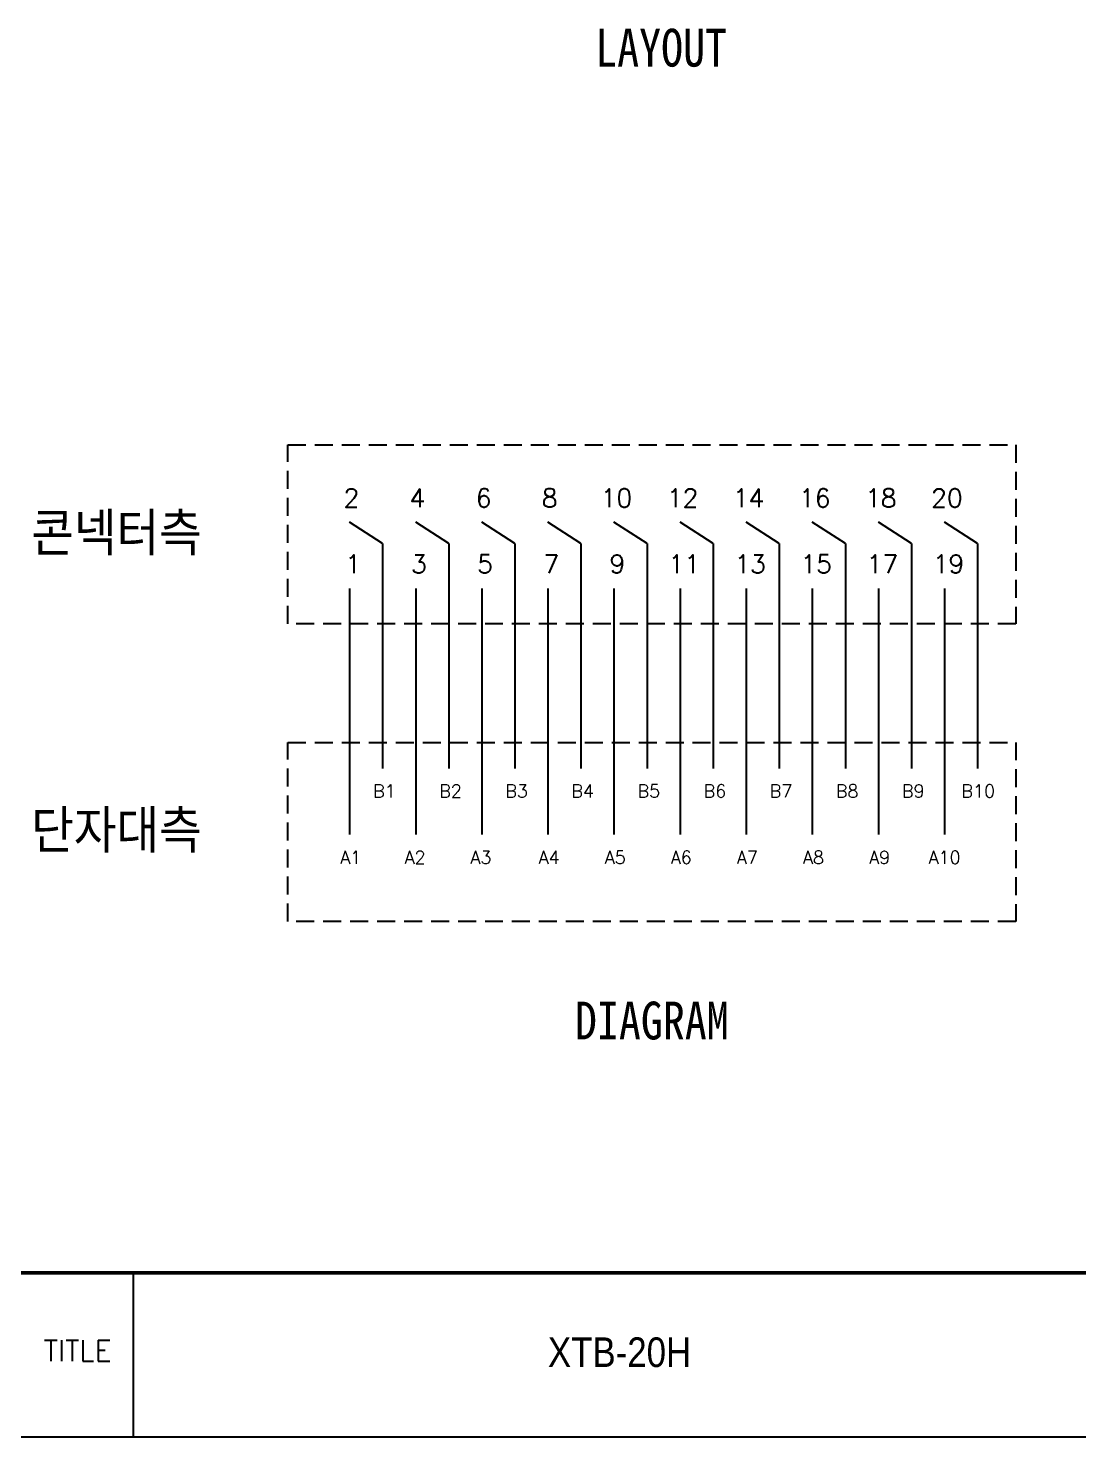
# Model space of a CAD drawing. Extents: x 295 to 2531, y 240 to 845.
# Drawn here: x 439.5 to 550.8, y 545.4 to 694.5 of the extents above; entities that cross this region are included whole.
import ezdxf
from ezdxf.enums import TextEntityAlignment as Align

# ---------------------------------------------------------------- set-up
doc = ezdxf.new("R2010")
doc.units = 0
doc.header["$LTSCALE"] = 0.1
doc.linetypes.add('HIDDEN', pattern=[9.525, 6.35, -3.175])
doc.layers.get('0').update_dxf_attribs({"linetype": 'CONTINUOUS'})
doc.layers.add('SHEET', color=7, linetype='CONTINUOUS')
doc.styles.add('ROMANS', font='romans', dxfattribs={"width": 0.9})
doc.styles.get("Standard").update_dxf_attribs({"font": 'simplex.shx', "width": 0.9})

msp = doc.modelspace()

# ---------------------------------------------------------------- linework, layer by layer
for p, q in [((477.07, 639.97), (473.57, 642.21)), ((484.07, 639.97), (480.57, 642.21)), ((491.07, 639.97), (487.57, 642.21)), ((498.07, 639.97), (494.57, 642.21)), ((505.07, 639.97), (501.57, 642.21)), ((512.07, 639.97), (508.57, 642.21)), ((519.07, 639.97), (515.57, 642.21)), ((526.07, 639.97), (522.57, 642.21)), ((533.07, 639.97), (529.57, 642.21)), ((540.07, 639.97), (536.57, 642.21)), ((477.07, 639.97), (477.07, 616.15)), ((484.07, 639.97), (484.07, 616.15)), ((491.07, 639.97), (491.07, 616.15)), ((498.07, 639.97), (498.07, 616.15)), ((505.07, 639.97), (505.07, 616.15)), ((512.07, 639.97), (512.07, 616.15)), ((519.07, 639.97), (519.07, 616.15)), ((526.07, 639.97), (526.07, 616.15)), ((533.07, 639.97), (533.07, 616.15)), ((540.07, 639.97), (540.07, 616.15)), ((473.57, 635.21), (473.57, 609.15)), ((480.57, 635.21), (480.57, 609.15)), ((487.57, 635.21), (487.57, 609.15)), ((494.57, 635.21), (494.57, 609.15)), ((501.57, 635.21), (501.57, 609.15)), ((508.57, 635.21), (508.57, 609.15)), ((515.57, 635.21), (515.57, 609.15)), ((522.57, 635.21), (522.57, 609.15)), ((529.57, 635.21), (529.57, 609.15)), ((536.57, 635.21), (536.57, 609.15)), ((450.64, 562.76), (450.64, 545.4))]:
    msp.add_line(p, q)
at = {"color": 0, "lineweight": 50}
msp.add_line((295.1, 562.76), (718.33, 562.76), dxfattribs=at)
at = {"linetype": 'HIDDEN', "ltscale": 3}
for points in [[(467.04, 650.4), (544.11, 650.4), (544.11, 631.45), (467.04, 631.45)], [(467.04, 618.92), (544.11, 618.92), (544.11, 599.97), (467.04, 599.97)]]:
    msp.add_lwpolyline(points, close=True, dxfattribs=at)
at = {"layer": 'SHEET'}
msp.add_line((295.1, 545.4), (718.33, 545.4), dxfattribs=at)

# ---------------------------------------------------------------- texts
at = {"color": 7}
for s, height, p in [('2', 1.95, (472.93, 643.81)), ('4', 1.95, (479.93, 643.81)), ('6', 1.95, (486.93, 643.81)), ('8', 1.95, (493.93, 643.81)), ('10', 1.948, (500.16, 643.81)), ('12', 1.948, (507.16, 643.81)), ('14', 1.948, (514.16, 643.81)), ('16', 1.948, (521.16, 643.81)), ('18', 1.948, (528.16, 643.81)), ('20', 1.948, (535.16, 643.81)), ('1', 1.95, (473.09, 636.83)), ('3', 1.95, (480.09, 636.83)), ('5', 1.95, (487.09, 636.83)), ('7', 1.95, (494.09, 636.83)), ('9', 1.95, (501.09, 636.83)), ('11', 1.948, (507.32, 636.83)), ('13', 1.948, (514.32, 636.83)), ('15', 1.948, (521.32, 636.83)), ('17', 1.948, (528.32, 636.83)), ('19', 1.948, (535.32, 636.83)), ('B1', 1.364, (476.06, 613.08)), ('B2', 1.364, (483.06, 613.08)), ('B3', 1.364, (490.06, 613.08)), ('B4', 1.364, (497.06, 613.08)), ('B5', 1.364, (504.06, 613.08)), ('B6', 1.364, (511.06, 613.08)), ('B7', 1.364, (518.06, 613.08)), ('B8', 1.364, (525.06, 613.08)), ('B9', 1.364, (532.06, 613.08)), ('B10', 1.364, (538.36, 613.08)), ('A1', 1.364, (472.59, 606.06)), ('A2', 1.364, (479.4, 606.06)), ('A3', 1.364, (486.37, 606.06)), ('A4', 1.364, (493.59, 606.06)), ('A5', 1.364, (500.59, 606.06)), ('A6', 1.364, (507.59, 606.06)), ('A7', 1.364, (514.59, 606.06)), ('A8', 1.364, (521.59, 606.06)), ('A9', 1.364, (528.59, 606.06)), ('A10', 1.364, (534.89, 606.06))]:
    msp.add_text(s, height=height, dxfattribs=at).set_placement(p)
at = {"char_height": 4, "width": 30.393, "attachment_point": 5}
for s, insert in [('{\\fGulimChe|b0|i0|c129|p49;LAYOUT}', (506.56, 692.42)), ('{\\fGulimChe|b0|i0|c129|p49;콘넥터측}', (448.89, 640.93)), ('{\\fGulimChe|b0|i0|c129|p49;단자대측}', (448.89, 609.45)), ('{\\fGulimChe|b0|i0|c129|p49;DIAGRAM}', (505.58, 589.44))]:
    msp.add_mtext(s, dxfattribs=dict(at, insert=insert))
at = {"color": 0, "insert": (502.16, 554.34), "char_height": 3.1342, "width": 59.1453, "attachment_point": 5}
msp.add_mtext('{\\fDotum|b0|i0|c129|p50;XTB-20H}', dxfattribs=at)
at = {"layer": 'SHEET', "style": 'ROMANS'}
msp.add_text('TITLE', height=2.202, dxfattribs=at).set_placement((444.77, 554.53), align=Align.MIDDLE)

doc.saveas('drawing.dxf')
